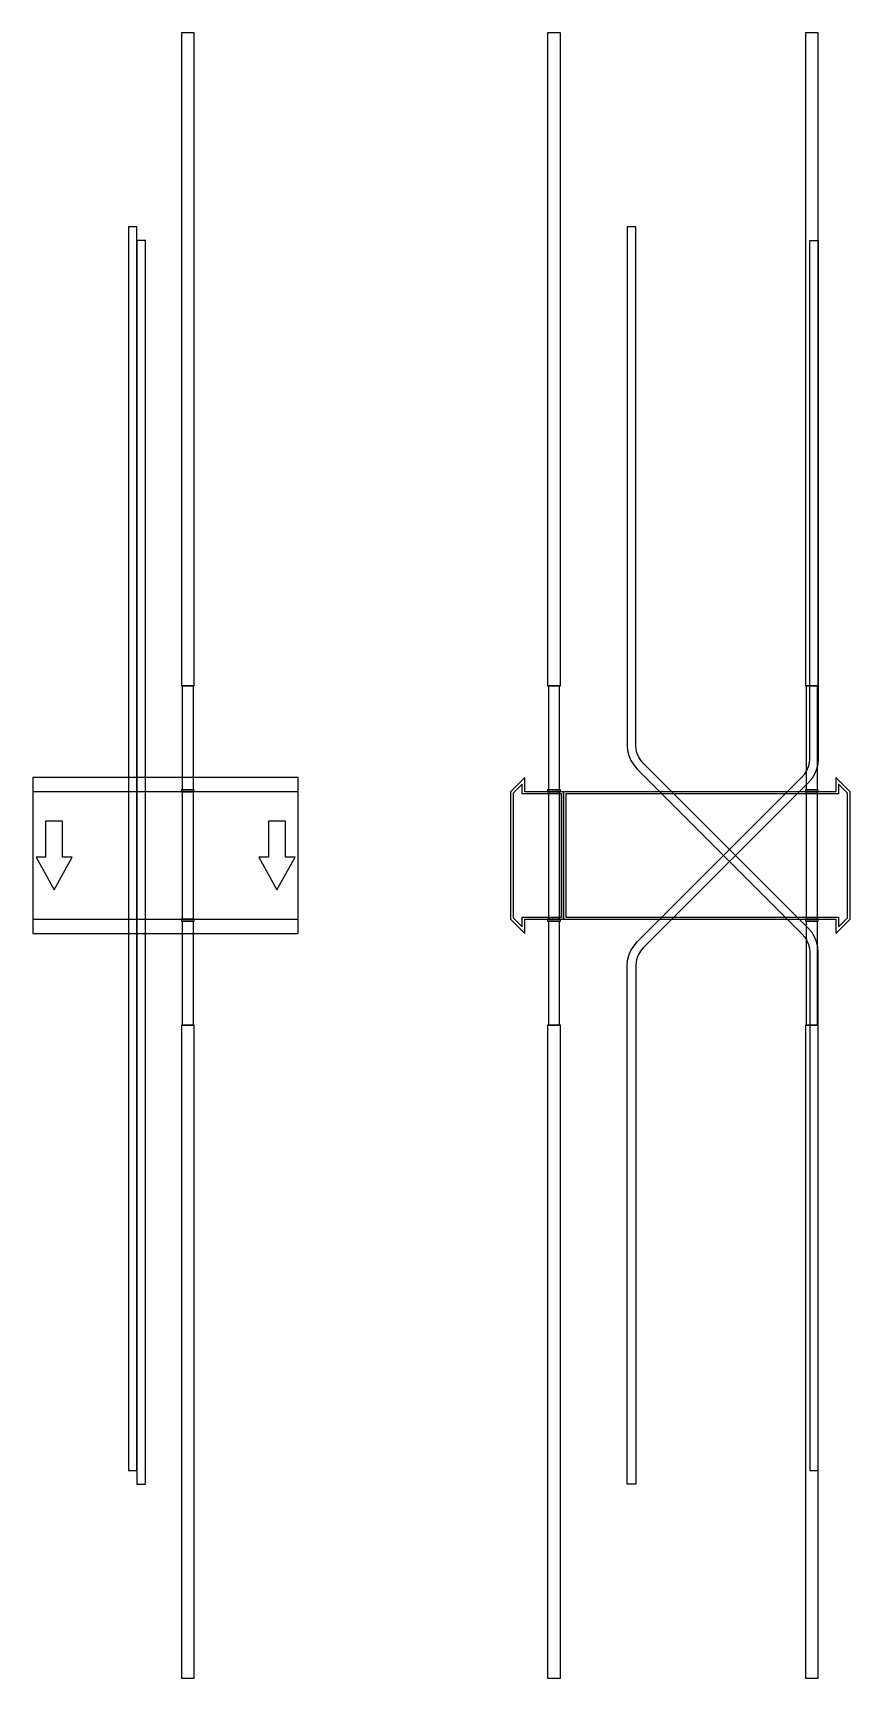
# Model space of a CAD drawing. Extents: x 0 to 770, y -775 to 775.
import ezdxf

# ---------------------------------------------------------------- set-up
doc = ezdxf.new("R2010")
doc.units = 0
doc.layers.add('Halfen', color=7, linetype='CONTINUOUS')

msp = doc.modelspace()

# ---------------------------------------------------------------- linework, layer by layer
at = {"layer": 'Halfen', "color": 7}
for points in [[(152, 160), (152, 775), (140, 775), (140, 160)], [(497, 160), (497, 775), (485, 775), (485, 160)], [(740, 160), (740, 775), (728, 775), (728, 160)], [(98, -579.398), (98, 592.368), (90, 592.368), (90, -579.398)], [(740, -579.398), (740, -91.113), (739.606, -86.107), (738.434, -81.224), (736.512, -76.585), (733.889, -72.304), (730.627, -68.485), (575.029, 87.113), (572.584, 89.976), (570.616, 93.187), (569.175, 96.667), (568.295, 100.329), (568, 104.083), (568, 592.368), (560, 592.368), (560, 104.083), (560.394, 99.077), (561.566, 94.195), (563.488, 89.556), (566.111, 85.274), (569.373, 81.456), (724.971, -74.142), (727.416, -77.006), (729.384, -80.217), (730.825, -83.696), (731.705, -87.358), (732, -91.113), (732, -579.398)], [(106, -592.368), (106, 579.398), (98, 579.398), (98, -592.368)], [(560, -592.368), (560, -104.083), (560.394, -99.077), (561.566, -94.195), (563.488, -89.556), (566.111, -85.274), (569.373, -81.456), (724.971, 74.142), (727.416, 77.006), (729.384, 80.217), (730.825, 83.696), (731.705, 87.358), (732, 91.113), (732, 579.398), (740, 579.398), (740, 91.113), (739.606, 86.107), (738.434, 81.224), (736.512, 76.585), (733.889, 72.304), (730.627, 68.485), (575.029, -87.113), (572.584, -89.976), (570.616, -93.187), (569.175, -96.667), (568.295, -100.329), (568, -104.083), (568, -592.368)], [(151.25, 62), (151.25, 160), (140.75, 160), (140.75, 62)], [(496.25, 62), (496.25, 160), (485.75, 160), (485.75, 62)], [(739.25, 62), (739.25, 160), (728.75, 160), (728.75, 62)], [(0, -73.5), (250, -73.5), (250, 73.5), (0, 73.5)], [(152, 60), (152, 62), (140, 62), (140, 60)], [(500, -60), (500, 60), (463.5, 60), (463.5, 73.5), (450, 60), (450, -60), (463.5, -73.5), (463.5, -60)], [(498, -58), (498, 58), (461, 58), (461, 67.25), (452.5, 58.75), (452.5, -58.75), (461, -67.25), (461, -58)], [(497, 60), (497, 62), (485, 62), (485, 60)], [(770, -60), (770, 60), (756.5, 73.5), (756.5, 60), (500, 60), (500, -60), (756.5, -60), (756.5, -73.5)], [(767.5, -58.75), (767.5, 58.75), (759, 67.25), (759, 58), (502, 58), (502, -58), (759, -58), (759, -67.25)], [(740, 60), (740, 62), (728, 62), (728, 60)], [(0, -60), (250, -60), (250, 60), (0, 60)], [(151.25, -60), (151.25, 60), (140.75, 60), (140.75, -60)], [(496.25, -60), (496.25, 60), (485.75, 60), (485.75, -60)], [(739.25, -60), (739.25, 60), (728.75, 60), (728.75, -60)], [(20, -32.5), (37, -1.5), (28, -1.5), (28, 32.5), (12, 32.5), (12, -1.5), (3, -1.5)], [(230, -32.5), (247, -1.5), (238, -1.5), (238, 32.5), (222, 32.5), (222, -1.5), (213, -1.5)], [(152, -62), (152, -60), (140, -60), (140, -62)], [(151.25, -160), (151.25, -62), (140.75, -62), (140.75, -160)], [(497, -62), (497, -60), (485, -60), (485, -62)], [(496.25, -160), (496.25, -62), (485.75, -62), (485.75, -160)], [(740, -62), (740, -60), (728, -60), (728, -62)], [(739.25, -160), (739.25, -62), (728.75, -62), (728.75, -160)], [(152, -775), (152, -160), (140, -160), (140, -775)], [(497, -775), (497, -160), (485, -160), (485, -775)], [(740, -775), (740, -160), (728, -160), (728, -775)]]:
    msp.add_lwpolyline(points, close=True, dxfattribs=at)

doc.saveas('drawing.dxf')
